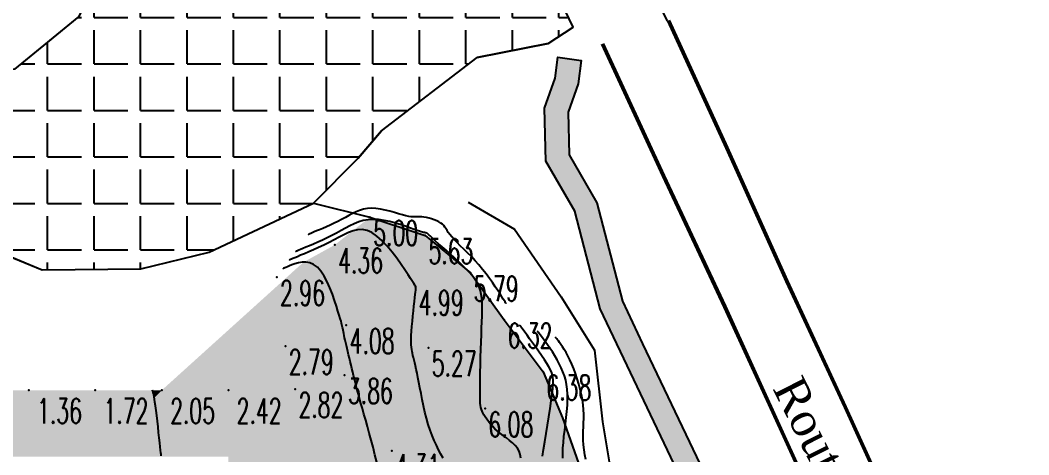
# Model space of a CAD drawing. Header units: millimetres. Extents: x 88261 to 90953, y 390274 to 392322.
# Drawn here: x 90349 to 90500.5, y 391767.5 to 391832.9 of the extents above; entities that cross this region are included whole.
import ezdxf
from ezdxf.enums import TextEntityAlignment as Align

# ---------------------------------------------------------------- set-up
doc = ezdxf.new("R2010")
doc.units = ezdxf.units.MM
doc.header["$LTSCALE"] = 25
doc.linetypes.add('DOT', pattern=[6.35, 0, -6.35])
for name, color, linetype in [('CN_01_00', 42, 'Continuous'), ('CN_02_00', 16, 'Continuous'), ('CN_03_00', 7, 'Continuous'), ('construction', 10, 'Continuous'), ('COTEAlt', 7, 'Continuous'), ('HSABLHUMIDE', 24, 'DOT'), ('route', 253, 'Continuous'), ('TN_COLORIAGE', 7, 'Continuous'), ('TopoAlt', 7, 'Continuous'), ('TOPOJIS', 7, 'Continuous')]:
    doc.layers.add(name, color=color, linetype=linetype)
doc.styles.add('Romans 1.0', font='Romans.shx', dxfattribs={"width": 0.99, "height": 1})
doc.styles.add('Simplex 1.0', font='Simplex.shx', dxfattribs={"width": 0.99, "height": 2.5})
doc.styles.get("Standard").update_dxf_attribs({"font": 'times.ttf'})

# ---------------------------------------------------------------- blocks, each defined once
blk = doc.blocks.new('TCPOINT')
at = {"color": 0}
blk.add_point((0, 0), dxfattribs=at)
at = {"layer": 'TopoAlt', "style": 'Romans 1.0', "width": 0.99}
blk.add_attdef('ALT', text='', height=200, dxfattribs=at).set_placement((0.5, -0.5), align=Align.TOP_LEFT)
blk = doc.blocks.new('COTE')
at = {"color": 0}
blk.add_point((0, 0), dxfattribs=at)
at = {"layer": 'COTEAlt'}
blk.add_attdef('ALT', text='', height=3.75, dxfattribs=at).set_placement((1.25, -1.25), align=Align.TOP_LEFT)

msp = doc.modelspace()

# ---------------------------------------------------------------- hatches: boundary and pattern name
h = msp.add_hatch()
h.set_pattern_fill('ANGLE', color=8)
h.set_pattern_definition([(0, (-5055.037, 37.629), (0, 6.985), [5.08, -1.905]), (90, (-5055.037, 37.629), (-6.985, 4e-16), [5.08, -1.905])])
h.paths.add_polyline_path([(90443.73, 391924.8), (90449.14, 391932.34), (90449.78, 391940.56), (90448.06, 391953.64), (90445.73, 391965.45), (90443.56, 391976.49), (90441.9, 391984.88), (90440.2, 391993.5), (90438.11, 392008.23), (90431.01, 392006.74), (90431.71, 392003.94), (90409.46, 391999.49), (90398.59, 391995.84), (90385.76, 391992), (90383.07, 391990.88), (90385.2, 391982.76), (90379.61, 391981.29), (90385.91, 391963.47), (90388.4, 391953.91), (90390.67, 391938.14), (90393.51, 391918.48), (90394.21, 391896.2), (90389.2, 391892), (90386.12, 391880.5), (90380.93, 391874.8), (90376.79, 391871.71), (90375.22, 391870.54), (90372.69, 391873.93), (90357.3, 391870.75), (90361.59, 391861.4), (90363.73, 391856.74), (90362.61, 391850.82), (90361.35, 391844.15), (90359.6, 391834.93), (90353.03, 391829.54), (90348.13, 391825.52), (90335.07, 391823.17), (90328.18, 391819.65), (90329.86, 391810.22), (90336.99, 391802.58), (90342.52, 391799.41), (90352.25, 391795.34), (90367.12, 391795.49), (90377.39, 391797.98), (90393.05, 391805.37), (90399.76, 391812.15), (90403.25, 391816.24), (90417.65, 391827.24), (90428.32, 391829.36), (90432.06, 391831.83), (90428.96, 391838.34), (90424.68, 391849.71), (90419.17, 391864.35), (90419.81, 391877.81), (90422.65, 391889.26), (90426.3, 391897.28), (90432.2, 391907), (90435.86, 391913.02), (90439.05, 391918.27)])
h = msp.add_hatch()
h.set_pattern_fill('AR-HBONE', color=23, scale=0.032)
h.set_pattern_definition([(45, (-511.459, 107.3326), (0, 4.597891134), [9.7536, -3.2512]), (135, (-509.16, 109.6315), (5e-16, 4.597891134), [9.7536, -3.2512])])
h.paths.add_polyline_path([(90580.26, 391369.32), (90578.89, 391372.09), (90577.4, 391380.39), (90572.48, 391388.75), (90564.47, 391395.12), (90551.36, 391397.72), (90544.74, 391400.86), (90542.89, 391403.78), (90543.57, 391412.08), (90551.36, 391419.93), (90552.96, 391421.4), (90554.74, 391426.97), (90553.75, 391430.79), (90551.44, 391434.41), (90550.68, 391440.96), (90548.62, 391445.3), (90546.3, 391449.14), (90545.47, 391455.29), (90546.53, 391461.25), (90545.45, 391467.3), (90543.48, 391470.81), (90539.02, 391477.12), (90538.55, 391481.35), (90538.7, 391487.41), (90537.69, 391490.03), (90535.2, 391494.15), (90533.84, 391500.27), (90529.55, 391507.77), (90528.58, 391512.46), (90528.63, 391519.31), (90526.73, 391525.76), (90527.82, 391536.03), (90524.22, 391546.44), (90524.87, 391555.47), (90523.43, 391563.26), (90518.38, 391569.39), (90516.85, 391576.82), (90516.11, 391580.73), (90502.83, 391602.66), (90494.52, 391616.21), (90485.75, 391638.7), (90442.61, 391685.95), (90436.5, 391694.5), (90435.06, 391708.65), (90451.72, 391741.84), (90452.72, 391752.46), (90451.18, 391766.06), (90442.5, 391784.21), (90439.49, 391790.62), (90435.65, 391805.42), (90431.47, 391812.61), (90431.34, 391819.04), (90432.83, 391823.3), (90433.29, 391826.82), (90429.77, 391827.33), (90429.35, 391824.17), (90427.78, 391819.66), (90427.94, 391811.69), (90432.33, 391804.14), (90436.13, 391789.48), (90447.77, 391765.09), (90449.15, 391752.49), (90448.24, 391742.88), (90431.42, 391709.36), (90433.06, 391693.27), (90439.89, 391683.74), (90482.73, 391636.82), (90491.37, 391614.65), (90512.73, 391579.52), (90515.07, 391567.88), (90520.15, 391561.74), (90521.29, 391555.34), (90520.63, 391546.02), (90524.2, 391535.69), (90523.12, 391525.49), (90525.07, 391518.87), (90525.03, 391512.17), (90526.18, 391506.57), (90530.49, 391499.05), (90531.86, 391492.89), (90534.48, 391488.54), (90535.13, 391486.85), (90535, 391481.23), (90535.65, 391475.82), (90540.51, 391468.95), (90542.06, 391466.17), (90542.92, 391461.3), (90541.88, 391455.42), (90542.87, 391448), (90545.53, 391443.65), (90547.21, 391440.04), (90548, 391433.27), (90550.45, 391429.43), (90551.04, 391427.13), (90549.9, 391423.53), (90540.13, 391413.69), (90539.26, 391402.95), (90542.26, 391398.19), (90550.2, 391394.42), (90562.9, 391391.91), (90569.74, 391386.47), (90574.02, 391379.2), (90575.48, 391371.04), (90577.07, 391367.83), (90585.29, 391363.31), (90587.24, 391361.57), (90590.67, 391353.75), (90594.38, 391351.29), (90604.65, 391343.84), (90612.85, 391334.36), (90618.44, 391325.08), (90621.78, 391317.49), (90624, 391309.07), (90627.74, 391287.71), (90628.02, 391279.65), (90627.25, 391266.59), (90621.18, 391254.03), (90617.04, 391235.49), (90618.32, 391215.58), (90622.57, 391202.32), (90631.26, 391184.22), (90636.05, 391168.09), (90637.79, 391151.81), (90636.66, 391134.55), (90636.75, 391124.14), (90640.33, 391110.89), (90653.89, 391091.98), (90663.63, 391082.03), (90671.36, 391067.26), (90675.09, 391054.05), (90683.47, 391034.28), (90692.53, 391020.63), (90692.51, 391024.79), (90691.92, 391027.1), (90686.03, 391035), (90677.9, 391054.18), (90674.14, 391067.52), (90666, 391083.07), (90656.09, 391093.2), (90643.05, 391111.38), (90639.76, 391123.59), (90639.66, 391133.42), (90640.81, 391150.85), (90639, 391167.75), (90634.04, 391184.45), (90625.34, 391202.59), (90621.29, 391215.2), (90620.07, 391234.18), (90624.02, 391251.84), (90630.21, 391264.66), (90631.03, 391278.57), (90630.74, 391286.89), (90629.71, 391298.65), (90627.04, 391310.67), (90621.61, 391322.87), (90613.16, 391336.59), (90606.04, 391344.52), (90602.66, 391348.27), (90597.91, 391351.64), (90592.98, 391355.03), (90589.64, 391362.63), (90586.92, 391365.07)])
at = {"layer": 'HSABLHUMIDE', "ltscale": 2}
h = msp.add_hatch(dxfattribs=at)
h.set_pattern_fill('AR-SAND', color=41, scale=0.05, style=0)
h.set_pattern_definition([(37.5, (-0.35, -2.46), (-0.080001565, 2.447066187), [0, -1.9304, 0, -2.159, 0, -2.06375]), (7.5, (-0.35, -2.46), (2.247616416, 3.584125503), [0, -1.0414, 0, -1.7399, 0, -0.66675]), (327.5, (-1.912, -2.46), (3.954961851, 0.007185923), [0, -0.635, 0, -2.286, 0, -2.9845]), (317.5, (-1.912, -2.46), (3.817782262, 1.114646616), [0, -0.3175, 0, -1.4986, 0, -1.7145])])
h.paths.add_polyline_path([(90380.25, 391755.86), (90380.25, 391747.24), (90380.25, 391735.26), (90380.25, 391727.24), (90380.25, 391717.24), (90380.25, 391708.06), (90380.25, 391702.24), (90400.31, 391713.19), (90407.56, 391720.89), (90420.06, 391725.69), (90429.88, 391735.01), (90432.85, 391745.33), (90434.36, 391755.23), (90433.18, 391765.4), (90430.49, 391773.08), (90427.55, 391780.01), (90416.62, 391794.89), (90409.82, 391800.5), (90401.52, 391803.24), (90396.25, 391799.09), (90391.52, 391796.47), (90370.25, 391777.24), (90380.25, 391777.24), (90380.25, 391769.06)])

# ---------------------------------------------------------------- linework, layer by layer
at = {"color": 8}
msp.add_line((90428.32, 391829.36, 18.08), (90417.65, 391827.24, 18.08), dxfattribs=at)
at = {"color": 124, "flags": 128}
for points, elevation in [([(90369.41, 391885.24), (90363.38, 391880.9), (90357.84, 391878.58), (90357.3, 391870.75), (90363.73, 391856.74), (90360.3, 391838.63), (90357.78, 391833.43), (90348.13, 391825.52), (90335.07, 391823.17), (90328.18, 391819.65), (90329.86, 391810.22), (90336.99, 391802.58), (90342.52, 391799.41), (90352.25, 391795.34), (90367.12, 391795.49), (90377.39, 391797.98), (90393.05, 391805.37), (90401.52, 391803.24)], 4), ([(90416.31, 391805.5), (90423.26, 391801.45), (90430.26, 391791.28), (90435.29, 391783.24), (90436.47, 391772.51), (90437.99, 391763.47), (90439.85, 391752.24), (90440.62, 391747.66), (90445.17, 391744.11), (90443.99, 391736.62), (90440.83, 391729.43), (90436.33, 391724.26), (90430.62, 391717.74), (90428.72, 391714.7), (90417.34, 391714.96), (90409.74, 391710.69), (90404.47, 391708.09), (90399.01, 391704.43), (90399.64, 391700.17), (90405.25, 391696.83)], 14.29), ([(90401.52, 391803.24), (90409.82, 391800.5), (90416.62, 391794.89), (90421.72, 391787.81), (90427.55, 391780.01), (90430.49, 391773.08), (90433.18, 391765.4), (90434.36, 391755.23), (90432.85, 391745.33), (90429.88, 391735.01), (90420.06, 391725.69), (90413.56, 391723.22), (90407.56, 391720.89), (90400.31, 391713.19), (90392.64, 391709.72)], 5)]:
    msp.add_lwpolyline(points, dxfattribs=dict(at, elevation=elevation))
at = {"color": 8, "elevation": 6.32, "flags": 128}
for points in [[(90348.01, 391797.11), (90352.25, 391795.34), (90367.12, 391795.49), (90377.39, 391797.98), (90393.05, 391805.37), (90399.76, 391812.15), (90403.25, 391816.24), (90417.65, 391827.24), (90428.32, 391829.36), (90432.06, 391831.83), (90428.96, 391838.34)], [(90348.01, 391797.11), (90352.25, 391795.34), (90367.12, 391795.49), (90377.39, 391797.98), (90393.05, 391805.37), (90399.76, 391812.15), (90403.25, 391816.24), (90417.65, 391827.24), (90428.32, 391829.36), (90432.06, 391831.83), (90428.96, 391838.34)], [(90357.78, 391833.43), (90353.03, 391829.54), (90348.13, 391825.52)], [(90357.78, 391833.43), (90353.03, 391829.54), (90348.13, 391825.52)]]:
    msp.add_lwpolyline(points, dxfattribs=at)
at = {"color": 23, "elevation": 15.39, "flags": 128}
msp.add_lwpolyline([(90447.77, 391765.09), (90436.13, 391789.48), (90432.33, 391804.14), (90427.94, 391811.69), (90427.78, 391819.66), (90429.35, 391824.17), (90429.77, 391827.33), (90433.29, 391826.82), (90432.83, 391823.3), (90431.34, 391819.04), (90431.47, 391812.61), (90435.65, 391805.42), (90439.49, 391790.62), (90442.5, 391784.21), (90451.18, 391766.06)], dxfattribs=at)
msp.add_lwpolyline([(90447.77, 391765.09), (90436.13, 391789.48), (90432.33, 391804.14), (90427.94, 391811.69), (90427.78, 391819.66), (90429.35, 391824.17), (90429.77, 391827.33), (90433.29, 391826.82), (90432.83, 391823.3), (90431.34, 391819.04), (90431.47, 391812.61), (90435.65, 391805.42), (90439.49, 391790.62), (90442.5, 391784.21), (90451.18, 391766.06)], dxfattribs=at)
msp.add_lwpolyline([(90447.77, 391765.09), (90436.13, 391789.48), (90432.33, 391804.14), (90427.94, 391811.69), (90427.78, 391819.66), (90429.35, 391824.17), (90429.77, 391827.33), (90433.29, 391826.82), (90432.83, 391823.3), (90431.34, 391819.04), (90431.47, 391812.61), (90435.65, 391805.42), (90439.49, 391790.62), (90442.5, 391784.21), (90451.18, 391766.06)], dxfattribs=at)
at = {"layer": 'CN_01_00', "flags": 128}
for points, elevation in [([(90422, 391790.27), (90422, 391790.27), (90421.99, 391790.29), (90421.96, 391790.32), (90421.92, 391790.4), (90421.84, 391790.52), (90421.73, 391790.7), (90421.57, 391790.95), (90421.35, 391791.29), (90421.08, 391791.71), (90420.75, 391792.22), (90420.37, 391792.79), (90419.95, 391793.41), (90419.49, 391794.06), (90418.99, 391794.73), (90418.46, 391795.41), (90417.91, 391796.07), (90417.34, 391796.71), (90416.77, 391797.33), (90416.2, 391797.91), (90415.64, 391798.45), (90415.11, 391798.97), (90414.63, 391799.45), (90414.2, 391799.89), (90413.83, 391800.29), (90413.54, 391800.65), (90413.3, 391800.97), (90413.11, 391801.26), (90412.94, 391801.53), (90412.79, 391801.76), (90412.62, 391801.98), (90412.43, 391802.18), (90412.19, 391802.36), (90411.9, 391802.54), (90411.56, 391802.71), (90411.19, 391802.86), (90410.8, 391802.99), (90410.41, 391803.11), (90410.02, 391803.2), (90409.65, 391803.27), (90409.32, 391803.32), (90409.03, 391803.33), (90408.78, 391803.33), (90408.53, 391803.32), (90408.29, 391803.31), (90408.02, 391803.31), (90407.72, 391803.32), (90407.36, 391803.37), (90406.93, 391803.46), (90406.42, 391803.6), (90405.84, 391803.77), (90405.2, 391803.96), (90404.53, 391804.15), (90403.83, 391804.32), (90403.12, 391804.47), (90402.43, 391804.56), (90401.76, 391804.6), (90401.14, 391804.55), (90400.55, 391804.44), (90399.98, 391804.27), (90399.44, 391804.05), (90398.91, 391803.79), (90398.37, 391803.51), (90397.84, 391803.22), (90397.28, 391802.92), (90396.71, 391802.62), (90396.13, 391802.34), (90395.55, 391802.06), (90394.98, 391801.81), (90394.45, 391801.57), (90393.96, 391801.36), (90393.52, 391801.18), (90393.16, 391801.03), (90392.87, 391800.91), (90392.65, 391800.82), (90392.49, 391800.75), (90392.39, 391800.71), (90392.33, 391800.68), (90392.29, 391800.67), (90392.28, 391800.66), (90392.28, 391800.66)], 8), ([(90424.23, 391767.03), (90424.12, 391767.56), (90423.94, 391768.06), (90423.68, 391768.52), (90423.34, 391768.94), (90422.95, 391769.33), (90422.52, 391769.7), (90422.06, 391770.06), (90421.6, 391770.4), (90421.14, 391770.75), (90420.71, 391771.1), (90420.31, 391771.45), (90419.95, 391771.82), (90419.62, 391772.19), (90419.34, 391772.55), (90419.08, 391772.9), (90418.86, 391773.24), (90418.67, 391773.55), (90418.51, 391773.85), (90418.38, 391774.11), (90418.28, 391774.36), (90418.2, 391774.63), (90418.14, 391774.94), (90418.1, 391775.31), (90418.08, 391775.77), (90418.07, 391776.34), (90418.07, 391777.03), (90418.07, 391777.88), (90418.09, 391778.85), (90418.1, 391779.91), (90418.13, 391781.04), (90418.16, 391782.2), (90418.19, 391783.37), (90418.23, 391784.51), (90418.27, 391785.59), (90418.31, 391786.59), (90418.35, 391787.51), (90418.38, 391788.36), (90418.4, 391789.13), (90418.4, 391789.84), (90418.39, 391790.49), (90418.34, 391791.09), (90418.26, 391791.65), (90418.15, 391792.16), (90418, 391792.64), (90417.81, 391793.1), (90417.56, 391793.55), (90417.26, 391794.01), (90416.91, 391794.47), (90416.49, 391794.95), (90416, 391795.46), (90415.45, 391796), (90414.85, 391796.57), (90414.22, 391797.15), (90413.58, 391797.73), (90412.96, 391798.28), (90412.37, 391798.8), (90411.84, 391799.27), (90411.39, 391799.66), (90411.03, 391799.99), (90410.76, 391800.24), (90410.56, 391800.43), (90410.43, 391800.56), (90410.33, 391800.66), (90410.27, 391800.72), (90410.23, 391800.76), (90410.19, 391800.79), (90410.14, 391800.82), (90410.09, 391800.85), (90410.03, 391800.87), (90409.97, 391800.89), (90409.91, 391800.91), (90409.85, 391800.92), (90409.79, 391800.94), (90409.74, 391800.94), (90409.69, 391800.95), (90409.64, 391800.95), (90409.56, 391800.97), (90409.43, 391801), (90409.25, 391801.05), (90409, 391801.13), (90408.65, 391801.25), (90408.2, 391801.42), (90407.62, 391801.62), (90406.95, 391801.86), (90406.2, 391802.12), (90405.39, 391802.36), (90404.54, 391802.59), (90403.68, 391802.77), (90402.84, 391802.89), (90402.02, 391802.93), (90401.25, 391802.87), (90400.53, 391802.74), (90399.84, 391802.53), (90399.17, 391802.26), (90398.52, 391801.94), (90397.86, 391801.6), (90397.2, 391801.24), (90396.52, 391800.87), (90395.82, 391800.51), (90395.11, 391800.16), (90394.4, 391799.82), (90393.71, 391799.51), (90393.05, 391799.22), (90392.45, 391798.96), (90391.91, 391798.74), (90391.46, 391798.55), (90391.11, 391798.4), (90390.84, 391798.29), (90390.65, 391798.22), (90390.53, 391798.16), (90390.45, 391798.13), (90390.41, 391798.11), (90390.39, 391798.11), (90390.39, 391798.11)], 6), ([(90402.56, 391766.42), (90402.28, 391767.55), (90402, 391768.66), (90401.71, 391769.73), (90401.43, 391770.77), (90401.16, 391771.77), (90400.89, 391772.72), (90400.63, 391773.63), (90400.39, 391774.47), (90400.17, 391775.26), (90399.97, 391775.98), (90399.79, 391776.65), (90399.63, 391777.27), (90399.48, 391777.85), (90399.34, 391778.4), (90399.21, 391778.93), (90399.08, 391779.45), (90398.95, 391779.97), (90398.82, 391780.49), (90398.69, 391781.01), (90398.56, 391781.54), (90398.44, 391782.05), (90398.32, 391782.56), (90398.2, 391783.05), (90398.09, 391783.52), (90397.99, 391783.96), (90397.89, 391784.38), (90397.81, 391784.77), (90397.73, 391785.13), (90397.66, 391785.46), (90397.6, 391785.76), (90397.55, 391786.03), (90397.5, 391786.28), (90397.46, 391786.5), (90397.42, 391786.69), (90397.38, 391786.87), (90397.33, 391787.08), (90397.26, 391787.32), (90397.18, 391787.62), (90397.06, 391788), (90396.91, 391788.5), (90396.72, 391789.11), (90396.49, 391789.87), (90396.2, 391790.74), (90395.88, 391791.66), (90395.51, 391792.61), (90395.1, 391793.54), (90394.64, 391794.39), (90394.15, 391795.14), (90393.63, 391795.73), (90393.07, 391796.14), (90392.48, 391796.38), (90391.9, 391796.49), (90391.32, 391796.48), (90390.77, 391796.39), (90390.26, 391796.25), (90389.8, 391796.09), (90389.42, 391795.93), (90389.12, 391795.8), (90388.89, 391795.71), (90388.73, 391795.64), (90388.62, 391795.6), (90388.55, 391795.57), (90388.52, 391795.55), (90388.5, 391795.55), (90388.5, 391795.55)], 4), ([(90427.48, 391767.32), (90427.62, 391768.34), (90427.8, 391769.49), (90428, 391770.72), (90428.21, 391771.99), (90428.42, 391773.26), (90428.61, 391774.49), (90428.78, 391775.62), (90428.92, 391776.64), (90429.01, 391777.49), (90429.05, 391778.21), (90429.04, 391778.82), (90428.97, 391779.35), (90428.84, 391779.83), (90428.66, 391780.29), (90428.42, 391780.76), (90428.11, 391781.27), (90427.74, 391781.83), (90427.33, 391782.45), (90426.88, 391783.09), (90426.42, 391783.74), (90425.96, 391784.37), (90425.53, 391784.97), (90425.14, 391785.5), (90424.8, 391785.95), (90424.54, 391786.31), (90424.34, 391786.58), (90424.2, 391786.77), (90424.1, 391786.9), (90424.04, 391786.98), (90424.01, 391787.02), (90424, 391787.04), (90424, 391787.04)], 8), ([(90433.96, 391766.8), (90433.83, 391767.55), (90433.72, 391768.29), (90433.64, 391769.03), (90433.59, 391769.74), (90433.57, 391770.42), (90433.58, 391771.08), (90433.6, 391771.72), (90433.63, 391772.35), (90433.65, 391772.98), (90433.65, 391773.63), (90433.63, 391774.31), (90433.57, 391775.02), (90433.46, 391775.77), (90433.32, 391776.55), (90433.14, 391777.36), (90432.92, 391778.16), (90432.69, 391778.96), (90432.43, 391779.74), (90432.15, 391780.48), (90431.87, 391781.18), (90431.58, 391781.82), (90431.28, 391782.39), (90431, 391782.91), (90430.72, 391783.37), (90430.46, 391783.77), (90430.23, 391784.12), (90430.02, 391784.41), (90429.85, 391784.65), (90429.71, 391784.83), (90429.6, 391784.97), (90429.53, 391785.07), (90429.48, 391785.14), (90429.45, 391785.18), (90429.44, 391785.2), (90429.43, 391785.21), (90429.43, 391785.21)], 12)]:
    msp.add_lwpolyline(points, dxfattribs=dict(at, elevation=elevation))
at = {"layer": 'CN_02_00', "flags": 128}
for points, elevation in [([(90412.53, 391767), (90412.19, 391767.63), (90411.85, 391768.28), (90411.52, 391768.96), (90411.18, 391769.67), (90410.86, 391770.43), (90410.56, 391771.24), (90410.28, 391772.11), (90410.03, 391773.02), (90409.8, 391773.95), (90409.59, 391774.9), (90409.39, 391775.83), (90409.21, 391776.74), (90409.04, 391777.6), (90408.89, 391778.4), (90408.75, 391779.13), (90408.61, 391779.78), (90408.49, 391780.36), (90408.37, 391780.89), (90408.26, 391781.35), (90408.16, 391781.77), (90408.07, 391782.15), (90407.99, 391782.48), (90407.92, 391782.79), (90407.85, 391783.08), (90407.8, 391783.38), (90407.75, 391783.69), (90407.72, 391784.04), (90407.71, 391784.44), (90407.72, 391784.91), (90407.74, 391785.46), (90407.78, 391786.11), (90407.84, 391786.83), (90407.91, 391787.6), (90407.99, 391788.38), (90408.07, 391789.16), (90408.15, 391789.9), (90408.22, 391790.57), (90408.29, 391791.16), (90408.34, 391791.62), (90408.38, 391791.99), (90408.41, 391792.26), (90408.43, 391792.45), (90408.44, 391792.58), (90408.45, 391792.67), (90408.45, 391792.72), (90408.45, 391792.75), (90408.44, 391792.78), (90408.42, 391792.83), (90408.37, 391792.91), (90408.28, 391793.05), (90408.14, 391793.27), (90407.93, 391793.59), (90407.64, 391794.02), (90407.25, 391794.6), (90406.77, 391795.32), (90406.2, 391796.16), (90405.55, 391797.07), (90404.85, 391797.99), (90404.11, 391798.88), (90403.35, 391799.7), (90402.58, 391800.4), (90401.82, 391800.93), (90401.09, 391801.26), (90400.38, 391801.39), (90399.68, 391801.37), (90398.99, 391801.22), (90398.3, 391800.96), (90397.6, 391800.62), (90396.89, 391800.24), (90396.15, 391799.84), (90395.38, 391799.45), (90394.6, 391799.07), (90393.82, 391798.7), (90393.07, 391798.36), (90392.35, 391798.05), (90391.69, 391797.76), (90391.11, 391797.52), (90390.62, 391797.31), (90390.23, 391797.15), (90389.94, 391797.03), (90389.73, 391796.95), (90389.59, 391796.89), (90389.51, 391796.85), (90389.46, 391796.84), (90389.45, 391796.83), (90389.45, 391796.83)], 5), ([(90430.53, 391767), (90430.51, 391767.74), (90430.53, 391768.53), (90430.6, 391769.38), (90430.69, 391770.29), (90430.8, 391771.22), (90430.92, 391772.17), (90431.03, 391773.12), (90431.13, 391774.06), (90431.2, 391774.97), (90431.24, 391775.83), (90431.24, 391776.63), (90431.18, 391777.38), (90431.09, 391778.09), (90430.95, 391778.76), (90430.77, 391779.39), (90430.54, 391780.01), (90430.29, 391780.62), (90429.99, 391781.22), (90429.66, 391781.83), (90429.3, 391782.42), (90428.94, 391783), (90428.57, 391783.56), (90428.21, 391784.07), (90427.88, 391784.54), (90427.58, 391784.95), (90427.32, 391785.3), (90427.12, 391785.57), (90426.97, 391785.78), (90426.86, 391785.92), (90426.79, 391786.02), (90426.75, 391786.08), (90426.72, 391786.11), (90426.72, 391786.12), (90426.71, 391786.12)], 10)]:
    msp.add_lwpolyline(points, dxfattribs=dict(at, elevation=elevation))
at = {"layer": 'CN_03_00', "elevation": 2, "flags": 128}
msp.add_lwpolyline([(90370.16, 391767.39), (90370.14, 391767.58), (90370.11, 391767.85), (90370.07, 391768.22), (90370.02, 391768.72), (90369.95, 391769.35), (90369.86, 391770.08), (90369.77, 391770.89), (90369.68, 391771.73), (90369.58, 391772.59), (90369.48, 391773.42), (90369.39, 391774.19), (90369.3, 391774.87), (90369.22, 391775.44), (90369.15, 391775.89), (90369.09, 391776.25), (90369.04, 391776.53), (90368.99, 391776.73), (90368.96, 391776.88), (90368.93, 391776.99), (90368.9, 391777.06), (90368.88, 391777.12), (90368.87, 391777.17), (90368.86, 391777.2), (90368.85, 391777.22), (90368.85, 391777.23), (90368.84, 391777.24), (90368.84, 391777.24), (90368.84, 391777.24)], dxfattribs=at)
at = {"layer": 'construction'}
msp.add_line((90403.25, 391816.24, 18.08), (90399.76, 391812.15, 18.08), dxfattribs=at)
at = {"layer": 'route', "color": 252, "flags": 128}
for points, elevation in [([(90446.26, 391832.77), (90442.32, 391840.52), (90433.87, 391866.11), (90433.23, 391877.1), (90441.6, 391897.08), (90446.07, 391903.98), (90451.5, 391912.06), (90462.42, 391928.29), (90473.73, 391945.03)], 18.32), ([(90446.26, 391832.77), (90455.01, 391813.65), (90464.05, 391793.58), (90472.83, 391774.63), (90481.46, 391755.67), (90490.66, 391735.45), (90500.33, 391714.34), (90509.62, 391694.13), (90519.54, 391672.7), (90522.14, 391673.18)], 18.32), ([(90446.49, 391832.87), (90455.24, 391813.75), (90464.28, 391793.68), (90473.06, 391774.74), (90481.69, 391755.77), (90490.89, 391735.56), (90500.56, 391714.44), (90509.85, 391694.23), (90519.68, 391672.98), (90522.03, 391673.41), (90538.88, 391680.5)], 18.32), ([(90436.34, 391829.28), (90445.52, 391809.41), (90454.73, 391789.75), (90463.63, 391770.26), (90471.95, 391751.97), (90481.53, 391731.1), (90491.11, 391709.99), (90500.37, 391689.86), (90510.69, 391667.3), (90517.77, 391651.94), (90525.66, 391634.66), (90534.87, 391614.28), (90543.91, 391593.72), (90544.75, 391591.54), (90545.9, 391581.97), (90543.91, 391549.34), (90546.03, 391528.33), (90548.98, 391514.77), (90555.31, 391491.16), (90557.92, 391480.36)], 18.21), ([(90436.56, 391829.39), (90445.75, 391809.51), (90454.95, 391789.86), (90463.85, 391770.36), (90472.18, 391752.07), (90481.76, 391731.2), (90491.34, 391710.1), (90500.6, 391689.96), (90510.92, 391667.4), (90518, 391652.05), (90525.89, 391634.76), (90535.1, 391614.38), (90544.14, 391593.82), (90544.99, 391591.6), (90546.15, 391581.98), (90544.16, 391549.34), (90546.28, 391528.37), (90549.23, 391514.83), (90555.55, 391491.22), (90558.16, 391480.41)], 18.21)]:
    msp.add_lwpolyline(points, dxfattribs=dict(at, elevation=elevation))
at = {"layer": 'TN_COLORIAGE', "color": 71}
for points in [[(90340.25, 391775.72, 1.36), (90343.02, 391770.01, 1.36), (90340.25, 391777.24, 1.36), (90350.25, 391777.24, 1.36)], [(90344.48, 391767.24, 1.36), (90343.02, 391770.01, 1.36), (90350.25, 391767.24, 1.36), (90350.25, 391777.24, 1.36)], [(90360.25, 391777.24, 1.19), (90350.25, 391777.24, 1.19), (90350.25, 391767.24, 1.19)], [(90360.25, 391767.24, 1.19), (90360.25, 391777.24, 1.19), (90350.25, 391767.24, 1.19)], [(90360.25, 391767.24, 2), (90369.19, 391776.18, 2), (90360.25, 391777.24, 2), (90368.84, 391777.24, 2)], [(90369.19, 391776.18, 1.61), (90370.18, 391767.24, 1.61), (90360.25, 391767.24, 1.61)]]:
    msp.add_solid(points, dxfattribs=at)
at = {"layer": 'TN_COLORIAGE', "color": 61}
for points in [[(90368.84, 391777.24, 2.05), (90369.19, 391776.18, 2.05), (90370.25, 391777.24, 2.05)], [(90370.18, 391767.24, 2.05), (90369.19, 391776.18, 2.05), (90370.25, 391767.24, 2.05), (90370.25, 391777.24, 2.05)], [(90380.25, 391767.24, 2), (90380.25, 391777.24, 2), (90370.25, 391767.24, 2)], [(90380.25, 391777.24, 2), (90370.25, 391777.24, 2), (90370.25, 391767.24, 2)]]:
    msp.add_solid(points, dxfattribs=at)

# ---------------------------------------------------------------- block references
at = {"layer": 'COTEAlt'}
ref = msp.add_blockref('COTE', (90350.25, 391777.24), dxfattribs=at)
ref.add_attrib('ALT', '1.36', dxfattribs={"height": 3.75, "style": 'Simplex 1.0', "width": 0.6}).set_placement((90351.5, 391775.99), align=Align.TOP_LEFT)
ref = msp.add_blockref('COTE', (90360.25, 391777.24), dxfattribs=at)
ref.add_attrib('ALT', '1.72', dxfattribs={"height": 3.75, "style": 'Simplex 1.0', "width": 0.6}).set_placement((90361.5, 391775.99), align=Align.TOP_LEFT)
ref = msp.add_blockref('COTE', (90370.25, 391777.24), dxfattribs=at)
ref.add_attrib('ALT', '2.05', dxfattribs={"height": 3.75, "style": 'Simplex 1.0', "width": 0.6}).set_placement((90371.5, 391775.99), align=Align.TOP_LEFT)
ref = msp.add_blockref('COTE', (90380.25, 391777.24), dxfattribs=at)
ref.add_attrib('ALT', '2.42', dxfattribs={"height": 3.75, "style": 'Simplex 1.0', "width": 0.6}).set_placement((90381.5, 391775.99), align=Align.TOP_LEFT)
at = {"layer": 'TOPOJIS'}
ref = msp.add_blockref('TCPOINT', (90401.52, 391803.24, 5), dxfattribs=at)
ref.add_attrib('ALT', '5.00', dxfattribs={"layer": 'TopoAlt', "height": 3.75, "style": 'Romans 1.0', "width": 0.6}).set_placement((90402.02, 391802.74, 5), align=Align.TOP_LEFT)
ref = msp.add_blockref('TCPOINT', (90409.82, 391800.5, 5.63), dxfattribs=at)
ref.add_attrib('ALT', '5.63', dxfattribs={"layer": 'TopoAlt', "height": 3.75, "style": 'Romans 1.0', "width": 0.6}).set_placement((90410.32, 391800, 5.63), align=Align.TOP_LEFT)
ref = msp.add_blockref('TCPOINT', (90396.25, 391799.09, 4.36), dxfattribs=at)
ref.add_attrib('ALT', '4.36', dxfattribs={"layer": 'TopoAlt', "height": 3.75, "style": 'Romans 1.0', "width": 0.6}).set_placement((90396.75, 391798.59, 4.36), align=Align.TOP_LEFT)
ref = msp.add_blockref('TCPOINT', (90387.52, 391794.22, 2.96), dxfattribs=at)
ref.add_attrib('ALT', '2.96', dxfattribs={"layer": 'TopoAlt', "height": 3.75, "style": 'Romans 1.0', "width": 0.6}).set_placement((90388.02, 391793.72, 2.96), align=Align.TOP_LEFT)
ref = msp.add_blockref('TCPOINT', (90416.62, 391794.89, 5.79), dxfattribs=at)
ref.add_attrib('ALT', '5.79', dxfattribs={"layer": 'TopoAlt', "height": 3.75, "style": 'Romans 1.0', "width": 0.6}).set_placement((90417.12, 391794.39, 5.79), align=Align.TOP_LEFT)
ref = msp.add_blockref('TCPOINT', (90408.36, 391792.77, 4.99), dxfattribs=at)
ref.add_attrib('ALT', '4.99', dxfattribs={"layer": 'TopoAlt', "height": 3.75, "style": 'Romans 1.0', "width": 0.6}).set_placement((90408.86, 391792.27, 4.99), align=Align.TOP_LEFT)
ref = msp.add_blockref('TCPOINT', (90397.98, 391787, 4.08), dxfattribs=at)
ref.add_attrib('ALT', '4.08', dxfattribs={"layer": 'TopoAlt', "height": 3.75, "style": 'Romans 1.0', "width": 0.6}).set_placement((90398.48, 391786.5, 4.08), align=Align.TOP_LEFT)
ref = msp.add_blockref('TCPOINT', (90421.72, 391787.81, 6.32), dxfattribs=at)
ref.add_attrib('ALT', '6.32', dxfattribs={"layer": 'TopoAlt', "height": 3.75, "style": 'Romans 1.0', "width": 0.6}).set_placement((90422.22, 391787.31, 6.32), align=Align.TOP_LEFT)
ref = msp.add_blockref('TCPOINT', (90388.83, 391783.85, 2.79), dxfattribs=at)
ref.add_attrib('ALT', '2.79', dxfattribs={"layer": 'TopoAlt', "height": 3.75, "style": 'Romans 1.0', "width": 0.6}).set_placement((90389.33, 391783.35, 2.79), align=Align.TOP_LEFT)
ref = msp.add_blockref('TCPOINT', (90410.32, 391783.61, 5.27), dxfattribs=at)
ref.add_attrib('ALT', '5.27', dxfattribs={"layer": 'TopoAlt', "height": 3.75, "style": 'Romans 1.0', "width": 0.6}).set_placement((90410.82, 391783.11, 5.27), align=Align.TOP_LEFT)
ref = msp.add_blockref('TCPOINT', (90397.72, 391779.49, 3.86), dxfattribs=at)
ref.add_attrib('ALT', '3.86', dxfattribs={"layer": 'TopoAlt', "height": 3.75, "style": 'Romans 1.0', "width": 0.6}).set_placement((90398.22, 391778.99, 3.86), align=Align.TOP_LEFT)
ref = msp.add_blockref('TCPOINT', (90427.55, 391780.01, 6.38), dxfattribs=at)
ref.add_attrib('ALT', '6.38', dxfattribs={"layer": 'TopoAlt', "height": 3.75, "style": 'Romans 1.0', "width": 0.6}).set_placement((90428.05, 391779.51, 6.38), align=Align.TOP_LEFT)
ref = msp.add_blockref('TCPOINT', (90390.29, 391777.4, 2.82), dxfattribs=at)
ref.add_attrib('ALT', '2.82', dxfattribs={"layer": 'TopoAlt', "height": 3.75, "style": 'Romans 1.0', "width": 0.6}).set_placement((90390.79, 391776.9, 2.82), align=Align.TOP_LEFT)
ref = msp.add_blockref('TCPOINT', (90418.83, 391774.47, 6.08), dxfattribs=at)
ref.add_attrib('ALT', '6.08', dxfattribs={"layer": 'TopoAlt', "height": 3.75, "style": 'Romans 1.0', "width": 0.6}).set_placement((90419.33, 391773.97, 6.08), align=Align.TOP_LEFT)
ref = msp.add_blockref('TCPOINT', (90404.84, 391768.12, 4.31), dxfattribs=at)
ref.add_attrib('ALT', '4.31', dxfattribs={"layer": 'TopoAlt', "height": 3.75, "style": 'Romans 1.0', "width": 0.6}).set_placement((90405.34, 391767.62, 4.31), align=Align.TOP_LEFT)

# ---------------------------------------------------------------- texts
at = {"color": 7, "linetype": 'Continuous'}
msp.add_text('Route Existante', height=5, rotation=296.8398, dxfattribs=at).set_placement((90461.96, 391777.55, 16.98))

doc.saveas('drawing.dxf')
